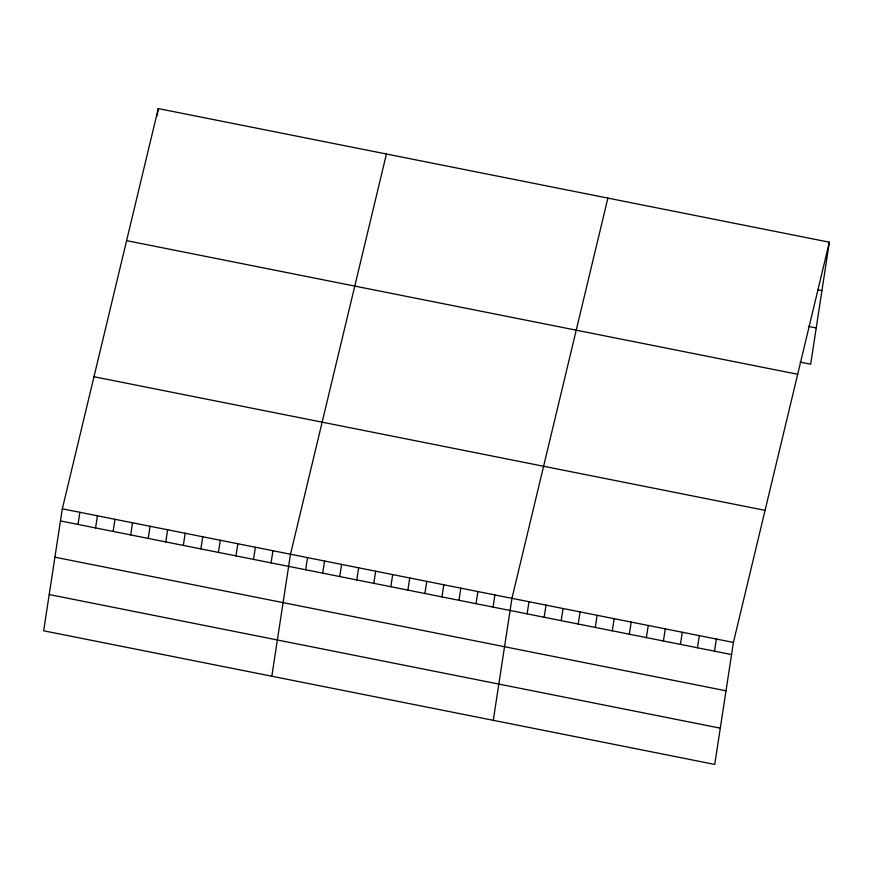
<?xml version="1.0" encoding="UTF-8"?>
<svg xmlns="http://www.w3.org/2000/svg" width="873" height="873" viewBox="0 0 873 873"><rect width="100%" height="100%" fill="white"/><g stroke="black" fill="none" stroke-linecap="round" stroke-linejoin="round"><path stroke-width="1.31" d="M62.321 508.806L43.65 630.797L714.736 764.421L733.407 642.43L829.35 242.203L158.264 108.579L62.321 508.806L733.407 642.43M78.013 524.433L79.869 512.298M157.14 115.858L158.264 108.579M95.561 527.936L97.416 515.79M113.119 531.428L114.974 519.282M130.666 534.92L132.521 522.785M148.214 538.412L150.08 526.277M165.772 541.915L167.627 529.769M183.319 545.407L185.174 533.261M200.877 548.899L202.732 536.764M218.425 552.402L220.28 540.256M235.972 555.894L237.838 543.748M253.53 559.386L255.385 547.251M271.077 562.878L272.933 550.743M271.819 676.226L290.491 554.235L386.433 154.008M305.67 569.763L307.525 557.629M322.704 573.157L324.56 561.023M339.739 576.551L341.594 564.416M356.773 579.945L358.628 567.799M373.808 583.339L375.663 571.193M390.842 586.732L392.697 574.587M407.877 590.115L409.732 577.981M424.911 593.509L426.777 581.374M441.945 596.903L443.811 584.768M458.98 600.297L460.846 588.151M476.025 603.69L477.88 591.545M493.059 607.084L494.915 594.939M493.278 720.323L511.949 598.332L607.892 198.106M527.128 613.861L528.983 601.726M544.163 617.255L546.018 605.12M561.197 620.648L563.052 608.503M578.232 624.042L580.087 611.897M595.266 627.436L597.121 615.29M612.3 630.819L614.166 618.684M629.335 634.213L631.201 622.078M646.369 637.606L648.235 625.472M663.415 641L665.27 628.855M680.449 644.394L682.304 632.248M697.483 647.788L699.338 635.642M714.518 651.171L716.373 639.036M829.35 242.203L810.679 364.194L800.203 362.109M818.012 289.814L821.94 290.6M808.365 326.382L816.233 327.942M126.596 240.653L797.693 374.277M93.978 376.732L765.064 510.356M60.455 520.941L731.552 654.564M54.912 557.192L726.009 690.816M49.194 594.546L720.29 728.169"/></g></svg>
